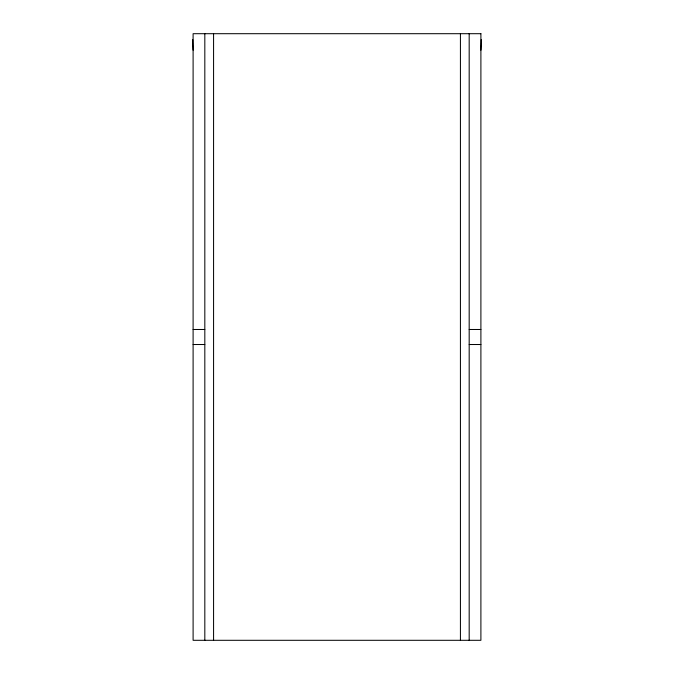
<?xml version="1.0" encoding="UTF-8"?>
<svg xmlns="http://www.w3.org/2000/svg" width="674" height="674" viewBox="0 0 674 674"><rect width="100%" height="100%" fill="white"/><g stroke="black" fill="none" stroke-linecap="round" stroke-linejoin="round"><path stroke-width="1.01" d="M193.101 50.196L192.739 43.195M480.899 50.196L481.261 43.195M193.101 329.485L204.82 329.485M469.18 329.485L480.899 329.485M193.101 344.515L204.82 344.515M469.18 344.515L480.899 344.515M481.261 39.623L481.261 42.984M469.18 33.7L469.18 640.3M460.426 33.7L460.426 640.3M213.574 33.7L213.574 640.3M204.82 33.7L204.82 640.3M192.739 39.623L192.739 42.984M480.899 33.7L193.101 33.7L193.101 640.3L480.899 640.3L480.899 33.7"/></g></svg>
